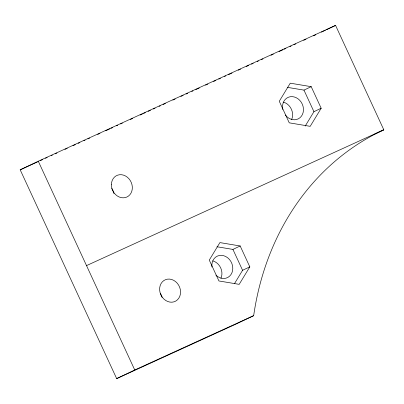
<?xml version="1.0" encoding="UTF-8"?>
<svg xmlns="http://www.w3.org/2000/svg" width="404" height="404" viewBox="0 0 404 404"><rect width="100%" height="100%" fill="white"/><g stroke="black" fill="none" stroke-linecap="round" stroke-linejoin="round"><path stroke-width="0.61" d="M305.222 126.048L313.938 111.691L321.175 108.247L311.206 86.673L290.259 83.184L279.28 101.263L289.249 122.836L310.196 126.331L321.175 108.247M234.537 283.552L242.587 270.296L249.818 266.852L240.173 245.975L219.902 242.597L209.277 260.09L218.928 280.967L239.198 284.35L249.818 266.852M20.2 169.826L38.284 161.216L335.567 25.396L383.8 129.785A291.168 248.258 64.5 0 0 253.667 315.665L235.583 324.276L116.67 378.604L20.2 169.826L37.415 161.959M321.438 32.123L325.392 30.239M326.523 29.699L335.567 25.396M287.335 87.345L303.97 90.117L311.206 86.673M374.755 134.088L383.8 129.785L86.522 265.605M216.968 246.753L232.936 249.419L240.173 245.975M116.67 378.604L134.754 369.993L253.667 315.665M40.289 160.651L42.582 159.6M45.45 158.287L47.172 157.504M51.192 155.666L52.338 155.141M55.207 153.833L56.929 153.045M64.963 149.374L67.261 148.324M72.998 145.703L75.296 144.657M78.164 143.344L79.886 142.556M83.901 140.723L85.052 140.198M87.921 138.885L89.643 138.097M97.677 134.431L99.97 133.381M105.712 130.76L109.726 128.921M110.878 128.396L112.6 127.614M116.615 125.775L117.761 125.25M120.634 123.942L122.356 123.154M130.391 119.483L132.684 118.433M140.143 115.024L142.44 113.978M143.587 113.453L145.309 112.665M148.177 111.353L150.475 110.307M153.343 108.994L155.065 108.206M159.085 106.373L160.231 105.848M163.1 104.54L165.398 103.49M172.856 100.081L175.154 99.031M180.891 96.41L183.189 95.359M186.057 94.051L187.779 93.263M191.794 91.425L192.945 90.905M195.814 89.592L199.258 88.016M205.57 85.133L207.863 84.088M213.605 81.462L215.898 80.416M218.771 79.103L220.493 78.315M224.508 76.482L225.654 75.957M228.528 74.644L231.967 73.073M238.284 70.19L240.577 69.14M246.319 66.519L248.612 65.468M251.48 64.16L253.202 63.372M257.222 61.534L258.368 61.009M261.236 59.701L262.959 58.913M270.993 55.242L273.291 54.197M279.028 51.571L283.047 49.737M284.194 49.212L285.916 48.424M289.931 46.591L291.082 46.066M293.95 44.753L295.672 43.97M303.707 40.299L306 39.249M313.464 35.84L315.756 34.789M303.97 90.117L313.938 111.691M232.936 249.419L242.587 270.296M38.284 161.216L134.754 369.993M160.332 293.405A11.883 10.13 64.5 0 1 162.06 297.374M111.751 188.491A11.883 10.13 64.5 0 1 113.963 193.582M283.522 102.162A11.883 10.13 64.5 0 1 291.592 119.614M212.847 260.878A11.883 10.13 64.5 0 1 220.912 278.336M282.8 109.474A11.883 10.13 64.5 0 1 294.198 96.945A11.883 10.13 64.5 0 1 302.364 114.62A11.883 10.13 64.5 0 1 285.381 115.059M211.923 266.983A11.883 10.13 64.5 0 1 223.7 255.712A11.883 10.13 64.5 0 1 231.987 272.649A11.883 10.13 64.5 0 1 215.923 275.149M161.146 295.4L160.04 292.506A11.883 10.13 64.5 0 1 171.665 279.492A11.883 10.13 64.5 0 1 178.815 298.187A11.883 10.13 64.5 0 1 161.146 295.4M111.388 184.502A11.883 10.13 64.5 0 0 126.841 197.036A11.883 10.13 64.5 0 0 127.346 177.21A11.883 10.13 64.5 0 0 111.388 184.502"/></g></svg>
